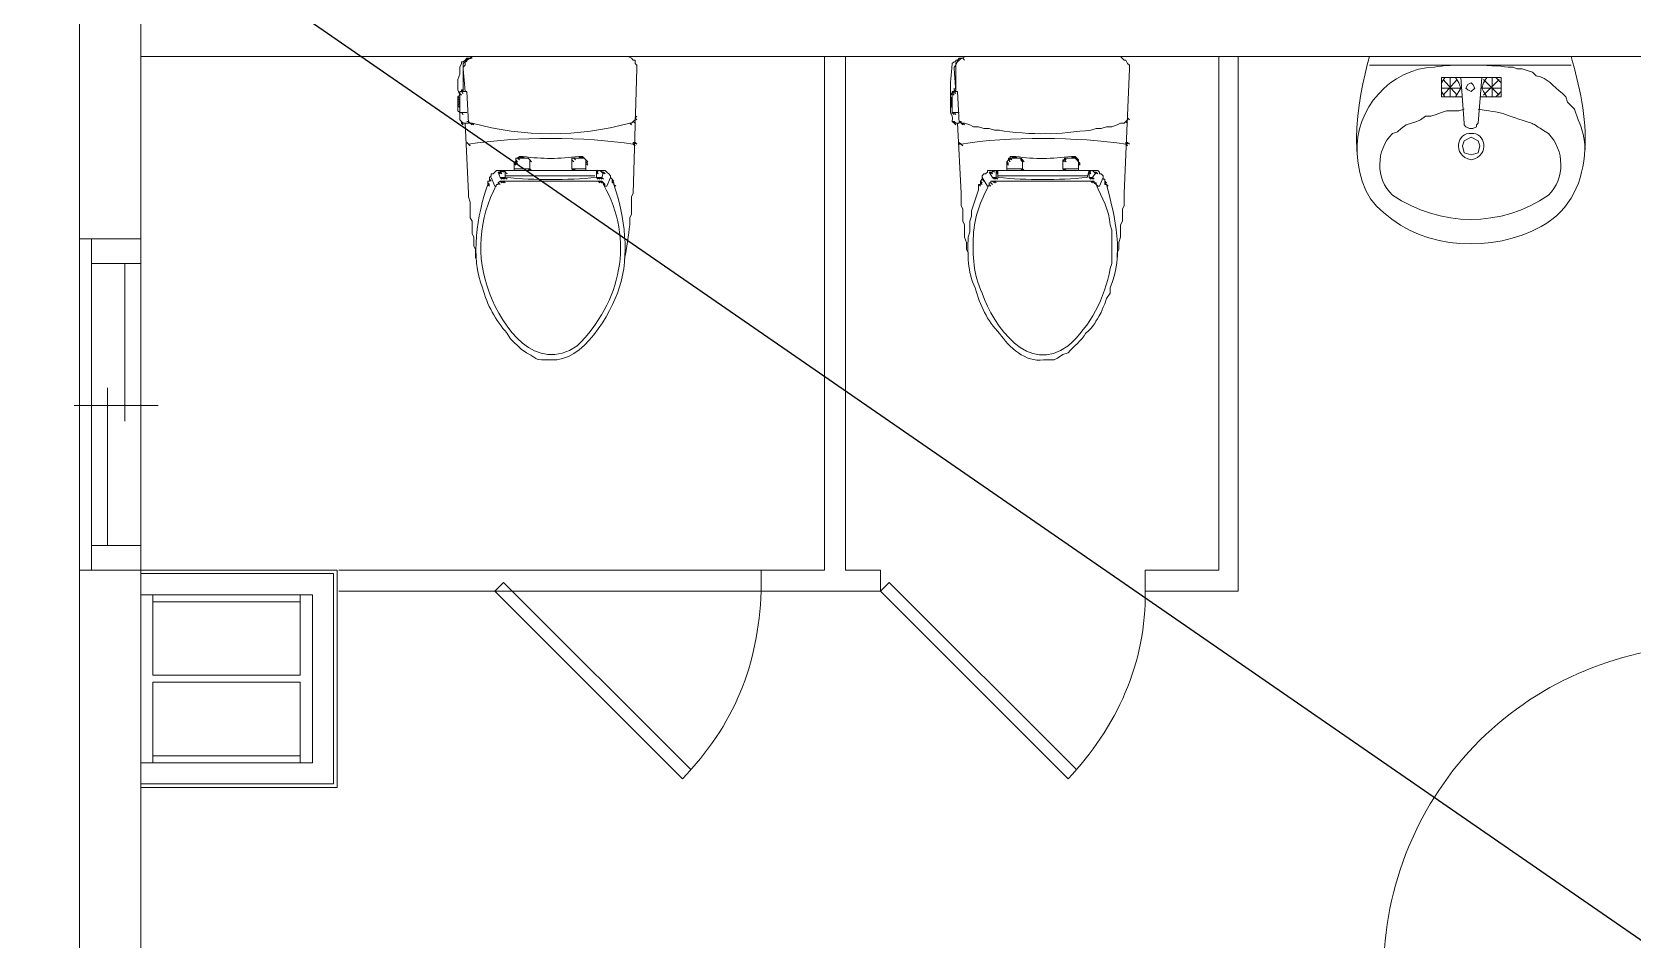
# Model space of a CAD drawing. Header units: millimetres. Extents: x -15161 to 10473752, y -72817 to 33960.
# Drawn here: x -1844.6 to -1457.9, y -16897.1 to -16677.8 of the extents above; entities that cross this region are included whole.
import ezdxf

# ---------------------------------------------------------------- set-up
doc = ezdxf.new("R2010")
doc.units = ezdxf.units.MM
doc.layers.add('PDF_幾何圖形', color=7, linetype='Continuous')

# ---------------------------------------------------------------- blocks, each defined once
blk = doc.blocks.new('拆除後的建築底圖1131126')
at = {"layer": 'PDF_幾何圖形', "lineweight": 0}
for points in [[(9532.68, 3547.11), (9532.68, -46.74), (9448.42, -46.74), (9448.42, 3547.11)], [(9863.78, 3052.15), (9862.51, 3052.15), (9861.66, 3053.42), (9861.66, 3055.53), (9862.51, 3056.81), (9865.05, 3056.81), (9865.89, 3055.53), (9866.32, 3054.26), (9865.89, 3053.42), (9865.05, 3052.15)], [(9868.86, 3053.42), (9868.01, 3053.84), (9867.59, 3054.26), (9868.01, 3055.11), (9868.86, 3055.53), (9869.28, 3055.11), (9869.71, 3054.26)], [(9873.94, 3052.15), (9872.67, 3052.15), (9871.82, 3053.42), (9871.4, 3054.26), (9871.82, 3055.53), (9872.67, 3056.81), (9874.79, 3056.81), (9876.06, 3055.53), (9876.06, 3053.42), (9874.79, 3052.15)], [(9744.38, 3052.99), (9743.95, 3053.42)], [(9626.67, 3040.72), (9626.25, 3041.14)], [(9626.67, 3040.72), (9626.25, 3041.14)], [(9627.1, 3040.29), (9626.67, 3040.72)], [(9667.32, 3040.72), (9666.9, 3041.14)], [(9745.65, 3040.72), (9745.22, 3040.72), (9745.22, 3041.14)], [(9868.86, 3038.18), (9867.16, 3038.6), (9866.74, 3040.29), (9867.16, 3041.56), (9868.86, 3042.41), (9870.55, 3041.56), (9870.98, 3040.29), (9870.55, 3038.6)], [(9640.22, 3037.33), (9639.8, 3037.75)], [(9654.62, 3037.33), (9654.19, 3037.33), (9654.19, 3037.75)], [(9773.17, 3037.33), (9772.75, 3037.75)], [(9773.59, 3036.91), (9773.59, 3037.33), (9774.02, 3036.91), (9773.59, 3037.33), (9773.17, 3037.33)], [(9774.02, 3036.48), (9774.02, 3036.91), (9773.59, 3036.91)], [(9635.56, 3033.94), (9635.14, 3034.36)], [(9658.43, 3031.4), (9658, 3031.82)], [(9754.12, 3031.4), (9753.69, 3031.82)], [(9754.12, 3031.4), (9753.69, 3031.82)], [(9777.83, 3031.4), (9777.4, 3031.82)], [(9750.31, 3030.55), (9749.88, 3030.98)], [(9750.31, 3030.55), (9749.88, 3030.98)], [(9781.21, 3030.55), (9780.79, 3030.98)], [(9781.21, 3030.55), (9780.79, 3030.98)], [(9586.03, 2891.25), (9588.99, 2891.25), (9588.99, 2931.9), (9586.03, 2931.9), (9586.03, 2912.42), (9550.46, 2912.42), (9550.46, 2931.9), (9547.5, 2931.9), (9547.5, 2891.25), (9550.46, 2891.25), (9550.46, 2910.73), (9586.03, 2910.73)], [(9550.46, 2930.21), (9550.46, 2931.9), (9586.03, 2931.9), (9586.03, 2930.21)], [(9550.46, 2891.25), (9550.46, 2892.95), (9586.03, 2892.95), (9586.03, 2891.25)]]:
    blk.add_lwpolyline(points, close=True, dxfattribs=at)
for points in [[(9532.68, 2739.68), (9532.68, 2937.83), (9547.5, 2937.83), (9547.5, 3017.85), (9547.5, 3346.84), (9532.68, 3346.84), (9532.68, 3476.82)], [(9532.68, 3017.85), (9532.68, 3346.84)], [(10161.85, 3073.74), (10161.85, 3103.8), (10173.71, 3103.8), (10173.71, 3073.74), (10173.71, 2828.59), (10048.8, 2828.59), (10048.8, 2840.45), (10161.85, 2840.45), (10161.85, 3061.89), (9941.68, 3061.89), (9941.68, 2840.45), (9963.7, 2840.45), (9963.7, 2828.59), (9929.83, 2828.59), (9929.83, 3061.89), (9547.5, 3061.89)], [(9712.62, 3061.89), (9712.62, 2937.83), (9697.38, 2937.83), (9697.38, 2932.75), (9633.02, 2932.75), (9595.34, 2932.75)], [(9624.55, 3052.57), (9624.13, 3053.84), (9624.13, 3056.38), (9624.55, 3057.65), (9624.55, 3059.35), (9624.98, 3060.19), (9624.98, 3060.62), (9625.4, 3060.62), (9625.83, 3061.04), (9626.25, 3060.62)], [(9625.4, 3052.99), (9624.98, 3053.42), (9625.4, 3052.99), (9624.98, 3053.42), (9624.98, 3053.84), (9625.4, 3053.42), (9625.4, 3060.19)], [(9625.83, 3053.42), (9625.4, 3058.92), (9625.4, 3059.35), (9625.83, 3059.77), (9625.83, 3060.62), (9626.67, 3061.46), (9627.1, 3061.46), (9627.52, 3061.89), (9628.37, 3061.89), (9664.78, 3061.89), (9665.2, 3061.89), (9666.05, 3061.46), (9666.47, 3061.04), (9666.9, 3061.04), (9666.9, 3060.19), (9667.32, 3059.77), (9667.32, 3058.92), (9666.47, 3028.86), (9666.05, 3028.01), (9666.05, 3023.78), (9665.62, 3022.93), (9665.62, 3021.24)], [(9625.83, 3061.04), (9626.25, 3061.46), (9627.52, 3061.46)], [(9717.7, 3061.89), (9717.7, 2937.83), (9726.17, 2937.83), (9726.17, 2932.75), (9697.38, 2932.75)], [(9743.53, 3060.19), (9743.95, 3060.62), (9744.38, 3060.62), (9744.38, 3061.04), (9744.8, 3061.04), (9745.22, 3061.46), (9746.07, 3061.46), (9746.49, 3061.04)], [(9744.8, 3060.62), (9744.38, 3059.77), (9744.38, 3053.42), (9743.95, 3058.92), (9743.95, 3059.35), (9744.38, 3059.77), (9744.38, 3060.19), (9744.8, 3060.62), (9744.8, 3061.04), (9745.22, 3061.04), (9745.65, 3061.46), (9746.07, 3061.46)], [(9783.33, 3013.19), (9783.33, 3014.46), (9783.75, 3015.31), (9783.75, 3017.01), (9784.18, 3018.28), (9784.18, 3021.24), (9784.6, 3022.09), (9784.6, 3025.05), (9785.02, 3025.9), (9785.02, 3028.86), (9786.29, 3058.92), (9786.29, 3059.77), (9785.87, 3060.19), (9785.45, 3061.04), (9785.02, 3061.04), (9784.18, 3061.89), (9783.75, 3061.89), (9746.92, 3061.89)], [(9812.55, 3061.89), (9812.55, 2932.75), (9790.11, 2932.75), (9790.11, 2937.83), (9807.89, 2937.83), (9807.89, 3061.89)], [(9844.3, 3061.89), (9892.99, 3061.89)], [(9892.99, 3059.77), (9844.3, 3059.77)], [(9877.75, 3059.35), (9879.02, 3059.35), (9879.87, 3058.92), (9881.14, 3058.92), (9882.41, 3058.5), (9883.68, 3058.08), (9884.52, 3057.23)], [(9870.98, 3052.15), (9876.06, 3052.15), (9876.06, 3056.81), (9861.66, 3056.81), (9861.66, 3052.15), (9866.74, 3052.15)], [(9865.47, 3052.57), (9862.08, 3056.38)], [(9862.08, 3052.57), (9865.47, 3056.38)], [(9863.78, 3056.81), (9863.78, 3052.15)], [(9871.4, 3056.81), (9870.55, 3045.8), (9870.13, 3045.37), (9870.13, 3044.95), (9869.28, 3044.53), (9868.43, 3044.53), (9867.59, 3044.95), (9867.16, 3045.37), (9867.16, 3045.8), (9866.32, 3056.81)], [(9875.63, 3052.57), (9871.82, 3056.38)], [(9871.82, 3052.57), (9875.63, 3056.38)], [(9873.94, 3056.81), (9873.94, 3052.15)], [(9624.13, 3052.15), (9624.55, 3052.57), (9624.55, 3052.99), (9624.55, 3048.76), (9624.55, 3048.34), (9624.98, 3048.34)], [(9624.13, 3051.72), (9624.13, 3052.15), (9624.55, 3051.72)], [(9624.13, 3051.3), (9624.13, 3051.72), (9624.55, 3051.3)], [(9624.13, 3050.45), (9624.13, 3050.88), (9624.55, 3050.45), (9624.13, 3050.88), (9624.13, 3051.3), (9624.55, 3050.88)], [(9624.55, 3052.99), (9624.98, 3052.57), (9624.55, 3052.99), (9624.98, 3052.57), (9624.55, 3052.99), (9624.98, 3052.57), (9624.55, 3052.99), (9624.55, 3053.42), (9624.98, 3053.42), (9626.25, 3053.42), (9626.67, 3045.8), (9624.98, 3045.8), (9625.4, 3045.37), (9624.98, 3045.8), (9624.98, 3046.22), (9625.4, 3045.8), (9624.98, 3046.22), (9625.4, 3045.8), (9624.98, 3046.22)], [(9625.4, 3054.26), (9625.4, 3053.84), (9624.98, 3053.84), (9625.4, 3053.42)], [(9743.11, 3052.15), (9743.11, 3052.99), (9743.53, 3052.57), (9743.11, 3052.99), (9743.53, 3052.99), (9743.95, 3052.57)], [(9743.11, 3051.72), (9743.11, 3052.15), (9743.53, 3051.72)], [(9743.11, 3051.3), (9743.11, 3051.72), (9743.53, 3051.3)], [(9743.11, 3050.45), (9743.11, 3050.88), (9743.53, 3050.45), (9743.11, 3050.88), (9743.11, 3051.3), (9743.53, 3050.88)], [(9743.53, 3053.42), (9744.8, 3053.42), (9745.22, 3045.8), (9743.95, 3045.8), (9744.38, 3045.37), (9743.95, 3045.8), (9743.95, 3046.22), (9744.38, 3045.8)], [(9743.95, 3052.99), (9743.53, 3053.42), (9743.53, 3052.99), (9743.95, 3052.57), (9743.53, 3052.99), (9743.53, 3048.76), (9743.53, 3048.34), (9743.95, 3047.91)], [(9743.95, 3053.84), (9743.95, 3054.26)], [(9744.38, 3053.42), (9743.95, 3053.84), (9744.38, 3053.42), (9743.95, 3053.84), (9743.95, 3053.42), (9744.38, 3052.99)], [(9866.32, 3054.26), (9861.66, 3054.26)], [(9876.06, 3054.26), (9871.4, 3054.26)], [(9890.88, 3052.99), (9891.72, 3052.15), (9892.15, 3050.88), (9893.84, 3049.18), (9894.69, 3046.64)], [(9624.13, 3050.03), (9624.13, 3050.45), (9624.55, 3050.03), (9624.13, 3050.45), (9624.55, 3050.03)], [(9625.4, 3045.8), (9624.98, 3046.22), (9624.55, 3046.64), (9624.55, 3048.34), (9624.13, 3048.76), (9624.13, 3050.03), (9624.55, 3049.61)], [(9625.4, 3047.91), (9624.98, 3048.34), (9625.4, 3047.91), (9624.98, 3048.34), (9625.4, 3047.91), (9624.98, 3048.34), (9625.4, 3048.34), (9626.25, 3048.34)], [(9666.9, 3047.07), (9667.32, 3047.49)], [(9743.53, 3050.03), (9743.11, 3050.45), (9743.53, 3050.03), (9743.11, 3050.45), (9743.11, 3050.03), (9743.53, 3049.61)], [(9743.95, 3048.34), (9743.53, 3048.34), (9743.95, 3047.91), (9743.53, 3048.34)], [(9744.38, 3047.91), (9743.95, 3048.34), (9744.38, 3047.91), (9743.95, 3048.34), (9745.22, 3048.34)], [(9785.87, 3047.07), (9785.87, 3047.49)], [(9849.81, 3043.26), (9851.08, 3043.68), (9851.92, 3044.53), (9853.19, 3045.37), (9855.73, 3046.22), (9856.58, 3046.64), (9857.85, 3047.49), (9859.12, 3047.49), (9860.39, 3047.91), (9861.66, 3048.34), (9862.93, 3048.76), (9865.89, 3048.76), (9867.16, 3049.18)], [(9625.83, 3045.8), (9626.67, 3028.86), (9626.67, 3028.01), (9627.1, 3026.74), (9627.1, 3022.93), (9627.52, 3022.09), (9627.52, 3021.24), (9627.52, 3019.12), (9627.94, 3018.28), (9627.94, 3016.16), (9628.37, 3015.31), (9628.37, 3013.19)], [(9626.25, 3046.22), (9626.67, 3046.22), (9627.1, 3045.8), (9627.52, 3045.37), (9627.1, 3045.8), (9626.67, 3045.8), (9626.67, 3046.22)], [(9627.1, 3045.8), (9627.52, 3045.8), (9627.94, 3045.37)], [(9666.9, 3045.8), (9666.47, 3046.22), (9666.05, 3045.8), (9665.62, 3045.8), (9666.05, 3045.37)], [(9666.47, 3046.22), (9666.9, 3046.64), (9666.9, 3047.07), (9667.32, 3046.64)], [(9743.95, 3046.22), (9743.53, 3046.22), (9743.95, 3045.8), (9743.53, 3046.22), (9743.95, 3045.8)], [(9744.8, 3045.8), (9745.65, 3028.86), (9745.65, 3025.9), (9746.07, 3025.05), (9746.07, 3022.09), (9746.49, 3021.24), (9746.49, 3018.28), (9746.92, 3017.01), (9746.92, 3015.31), (9747.34, 3014.46), (9747.34, 3013.19)], [(9746.07, 3045.37), (9745.65, 3045.8), (9745.65, 3046.22), (9745.22, 3046.22), (9745.65, 3045.8), (9746.07, 3045.8), (9746.49, 3045.37), (9746.07, 3045.8), (9746.49, 3045.8), (9747.77, 3045.37), (9748.61, 3044.95), (9749.88, 3044.95), (9751.15, 3044.53), (9752.42, 3044.53), (9753.69, 3044.1), (9754.96, 3044.1)], [(9776.98, 3044.1), (9778.25, 3044.53), (9779.52, 3044.53), (9780.79, 3044.95), (9782.06, 3044.95), (9783.33, 3045.37), (9784.18, 3045.8), (9785.02, 3045.8), (9785.45, 3046.22), (9785.87, 3045.8)], [(9785.45, 3046.22), (9785.87, 3046.64), (9785.87, 3047.07), (9786.29, 3046.64)], [(9626.67, 3040.72), (9626.25, 3041.14), (9626.67, 3040.72)], [(9666.9, 3040.72), (9666.47, 3041.14), (9666.9, 3041.14), (9667.32, 3040.72)], [(9666.47, 3041.14), (9666.47, 3040.72), (9666.9, 3040.29), (9666.47, 3040.72)], [(9745.65, 3040.72), (9745.22, 3041.14), (9745.65, 3040.72), (9745.22, 3041.14), (9745.65, 3040.72), (9746.07, 3040.29)], [(9785.87, 3040.72), (9785.45, 3041.14), (9785.87, 3040.72), (9785.45, 3041.14), (9785.87, 3041.14), (9786.29, 3040.72)], [(9785.45, 3041.14), (9785.45, 3040.72), (9785.87, 3040.29)], [(9638.1, 3036.48), (9637.68, 3036.48), (9637.68, 3036.06), (9638.1, 3035.63)], [(9637.68, 3036.06), (9637.68, 3034.79), (9641.07, 3034.79), (9641.49, 3034.36), (9641.07, 3034.79), (9641.49, 3034.36)], [(9641.49, 3034.79), (9641.49, 3036.91), (9641.91, 3036.48), (9641.49, 3036.91), (9641.91, 3036.48), (9641.49, 3036.91), (9641.07, 3037.33), (9638.1, 3037.33)], [(9638.53, 3037.33), (9638.1, 3037.33), (9638.1, 3036.91), (9638.53, 3036.48), (9638.1, 3036.91), (9638.1, 3036.48), (9638.53, 3036.06)], [(9638.95, 3037.75), (9638.53, 3037.33), (9638.95, 3036.91), (9638.53, 3037.33), (9638.95, 3036.91)], [(9639.8, 3037.75), (9639.37, 3037.75), (9639.8, 3037.33), (9639.37, 3037.75), (9639.8, 3037.33), (9639.37, 3037.75), (9638.95, 3037.75), (9639.37, 3037.33), (9638.95, 3037.75), (9639.37, 3037.33)], [(9641.49, 3036.91), (9641.07, 3037.33), (9641.49, 3036.91)], [(9651.65, 3034.79), (9651.65, 3036.91), (9652.08, 3036.48), (9651.65, 3036.91), (9652.08, 3036.48), (9651.65, 3036.91), (9651.65, 3037.33), (9652.08, 3037.33), (9652.5, 3036.91)], [(9654.19, 3037.33), (9653.77, 3037.75), (9654.19, 3037.33), (9653.77, 3037.75), (9654.19, 3037.75), (9654.62, 3037.33), (9652.08, 3037.33)], [(9652.5, 3034.36), (9652.08, 3034.79), (9655.04, 3034.79), (9655.04, 3036.06), (9655.46, 3035.63)], [(9653.77, 3037.75), (9653.35, 3037.75), (9653.77, 3037.33), (9653.35, 3037.75), (9653.77, 3037.33), (9653.35, 3037.75)], [(9655.04, 3036.06), (9655.04, 3036.48), (9655.46, 3036.06), (9655.04, 3036.48), (9655.04, 3036.91), (9655.46, 3036.48), (9655.04, 3036.91), (9654.62, 3037.33), (9655.04, 3036.91)], [(9655.04, 3036.91), (9654.62, 3037.33), (9655.04, 3036.91)], [(9760.04, 3036.91), (9760.04, 3037.33), (9760.47, 3036.91), (9760.04, 3037.33), (9757.08, 3037.33), (9757.08, 3036.91), (9757.5, 3036.48), (9757.08, 3036.91), (9756.66, 3036.48), (9757.08, 3036.06), (9756.66, 3036.48), (9756.66, 3036.06), (9757.08, 3035.63)], [(9756.66, 3036.06), (9756.66, 3034.79), (9760.04, 3034.79), (9760.47, 3034.36), (9760.04, 3034.79), (9760.47, 3034.36), (9760.04, 3034.79), (9760.47, 3034.79), (9760.89, 3034.36), (9760.47, 3034.79), (9760.47, 3036.91), (9760.89, 3036.48), (9760.47, 3036.91), (9760.04, 3036.91), (9760.47, 3036.48)], [(9757.93, 3037.75), (9757.5, 3037.75), (9757.5, 3037.33), (9757.93, 3036.91), (9757.5, 3037.33), (9757.08, 3037.33), (9757.5, 3036.91)], [(9758.35, 3037.33), (9757.93, 3037.75), (9758.35, 3037.33), (9757.93, 3037.75), (9758.35, 3037.75), (9758.77, 3037.33), (9758.35, 3037.75), (9758.77, 3037.33), (9758.35, 3037.75), (9758.77, 3037.75), (9759.2, 3037.33)], [(9770.21, 3036.91), (9770.63, 3036.91), (9771.05, 3036.48), (9770.63, 3036.91), (9770.63, 3037.33), (9771.05, 3036.91)], [(9770.21, 3034.79), (9770.21, 3036.91), (9770.63, 3036.48)], [(9770.63, 3034.36), (9770.21, 3034.79), (9770.63, 3034.79), (9771.05, 3034.36), (9770.63, 3034.79), (9771.05, 3034.36), (9770.63, 3034.79), (9774.02, 3034.79), (9774.02, 3036.06), (9774.44, 3035.63)], [(9773.17, 3037.75), (9772.75, 3037.75), (9773.17, 3037.33), (9773.17, 3037.75), (9773.59, 3037.33), (9770.63, 3037.33)], [(9772.75, 3037.75), (9772.32, 3037.75), (9772.75, 3037.33), (9772.32, 3037.75), (9772.75, 3037.33), (9772.32, 3037.75)], [(9774.02, 3036.06), (9774.02, 3036.48), (9774.44, 3036.06), (9774.02, 3036.48)], [(9631.75, 3032.25), (9631.75, 3031.82), (9631.33, 3031.82), (9631.33, 3031.4), (9631.75, 3030.98)], [(9637.68, 3034.36), (9633.45, 3034.36), (9632.6, 3033.52), (9632.18, 3033.52), (9632.18, 3033.09), (9631.75, 3032.67), (9631.75, 3032.25), (9632.18, 3031.82)], [(9632.18, 3032.67), (9633.02, 3030.55), (9633.45, 3030.55)], [(9633.45, 3030.98), (9633.87, 3030.98), (9633.87, 3031.4), (9634.29, 3030.98), (9633.87, 3031.4), (9634.29, 3031.82), (9634.72, 3031.4), (9634.29, 3031.82), (9634.72, 3031.82), (9635.14, 3031.4), (9634.72, 3031.82), (9635.14, 3031.4), (9634.72, 3031.82), (9635.14, 3031.4), (9634.72, 3031.82), (9635.14, 3031.82), (9635.56, 3031.4)], [(9634.29, 3033.94), (9633.87, 3033.94), (9634.29, 3033.52), (9633.87, 3033.94), (9634.29, 3033.52), (9633.87, 3033.94), (9634.29, 3033.52), (9633.87, 3033.94), (9634.29, 3033.52), (9633.87, 3033.94), (9634.29, 3033.52), (9633.87, 3033.94), (9634.29, 3032.67), (9634.72, 3032.25), (9634.29, 3032.67), (9634.72, 3032.25), (9634.29, 3032.67), (9634.72, 3032.25), (9634.29, 3032.67), (9634.72, 3032.25), (9634.29, 3032.67), (9634.72, 3032.67), (9635.14, 3032.25), (9634.72, 3032.67), (9635.14, 3032.25)], [(9634.72, 3034.36), (9634.29, 3034.36), (9634.72, 3033.94)], [(9634.29, 3034.36), (9634.29, 3033.94), (9634.72, 3033.52)], [(9635.14, 3033.94), (9634.72, 3034.36), (9635.14, 3034.36), (9635.56, 3033.94)], [(9634.72, 3032.67), (9635.14, 3032.67), (9635.56, 3032.25), (9635.14, 3032.67), (9635.56, 3032.67), (9635.99, 3032.25), (9635.56, 3032.67), (9635.99, 3032.25), (9635.56, 3032.67), (9635.99, 3032.25), (9635.56, 3032.67), (9635.99, 3032.25), (9635.56, 3032.67), (9635.56, 3033.94), (9635.99, 3033.52), (9635.56, 3033.94), (9635.99, 3033.52)], [(9635.56, 3033.94), (9635.14, 3034.36), (9635.56, 3033.94)], [(9635.56, 3033.09), (9657.16, 3033.09)], [(9637.68, 3034.79), (9637.68, 3034.36), (9655.04, 3034.36), (9655.04, 3034.79)], [(9641.07, 3034.79), (9641.49, 3034.79), (9641.91, 3034.36), (9641.49, 3034.79), (9641.91, 3034.36)], [(9652.08, 3034.79), (9651.65, 3034.79), (9652.08, 3034.36), (9651.65, 3034.79), (9652.08, 3034.36), (9651.65, 3034.79), (9652.08, 3034.36)], [(9655.04, 3034.36), (9659.7, 3034.36), (9660.12, 3033.94), (9660.54, 3033.52), (9660.97, 3033.09)], [(9657.58, 3034.36), (9657.58, 3032.67), (9658, 3032.25), (9657.58, 3032.67), (9658, 3032.25), (9657.58, 3032.67), (9658, 3032.25), (9657.58, 3032.67), (9657.58, 3033.94), (9658, 3033.52), (9657.58, 3033.94), (9658, 3033.52)], [(9657.58, 3033.94), (9657.58, 3034.36), (9658, 3033.94), (9657.58, 3034.36), (9658, 3033.94), (9657.58, 3034.36), (9658.43, 3034.36), (9658.85, 3033.94), (9658.43, 3034.36), (9658.85, 3034.36), (9658.85, 3033.94), (9659.27, 3033.52), (9658.85, 3033.94), (9659.27, 3033.94), (9659.7, 3033.52), (9659.27, 3033.94), (9659.7, 3033.52), (9659.27, 3033.94), (9659.7, 3033.52), (9659.27, 3033.94), (9659.7, 3033.52), (9659.27, 3033.94), (9659.7, 3033.52)], [(9659.27, 3033.94), (9658.85, 3032.67), (9659.27, 3032.25), (9658.85, 3032.67), (9659.27, 3032.25), (9658.85, 3032.67), (9659.27, 3032.25), (9658.85, 3032.67), (9659.27, 3032.25), (9658.85, 3032.67), (9658.43, 3032.67), (9658.85, 3032.25), (9658.43, 3032.67), (9658, 3032.67), (9658.43, 3032.25), (9658, 3032.67), (9658.43, 3032.25)], [(9658.85, 3031.4), (9658.43, 3031.82), (9658, 3031.82), (9658.43, 3031.4)], [(9660.97, 3032.67), (9660.12, 3030.55), (9659.7, 3030.55), (9659.27, 3030.98), (9659.27, 3031.4), (9658.85, 3031.82), (9658.43, 3031.82), (9658.85, 3031.4), (9658.43, 3031.82), (9658.85, 3031.4), (9658.43, 3031.82)], [(9658.85, 3031.82), (9658.85, 3031.4), (9659.27, 3031.4), (9659.7, 3030.98)], [(9660.54, 3033.52), (9660.97, 3033.09), (9660.97, 3032.67), (9661.81, 3031.82)], [(9661.39, 3032.25), (9661.39, 3031.82), (9661.81, 3031.4)], [(9661.39, 3031.82), (9661.39, 3031.4), (9661.81, 3031.4), (9661.81, 3030.98), (9662.24, 3030.55), (9661.81, 3030.98), (9662.24, 3030.55), (9661.81, 3030.98), (9662.24, 3030.55), (9661.81, 3030.98), (9662.24, 3030.55), (9661.81, 3030.98), (9662.24, 3030.55)], [(9750.73, 3032.25), (9750.31, 3031.82), (9750.73, 3031.4)], [(9750.31, 3031.82), (9750.31, 3031.4), (9750.73, 3030.98)], [(9756.66, 3034.36), (9752, 3034.36), (9752, 3033.94), (9751.58, 3033.52), (9751.15, 3033.52), (9750.73, 3033.09), (9750.73, 3032.25), (9751.15, 3031.82)], [(9750.73, 3032.67), (9752, 3030.55), (9752.42, 3030.55)], [(9752.42, 3033.94), (9753.27, 3032.67), (9753.69, 3032.25), (9753.27, 3032.67), (9753.69, 3032.25), (9753.27, 3032.67), (9753.69, 3032.25), (9753.27, 3032.67), (9753.69, 3032.25), (9753.27, 3032.67), (9753.69, 3032.25), (9753.27, 3032.67), (9753.69, 3032.67), (9754.12, 3032.25), (9753.69, 3032.67), (9754.12, 3032.67), (9754.54, 3032.25), (9754.12, 3032.67), (9754.54, 3032.25), (9754.12, 3032.67), (9754.54, 3032.25), (9754.12, 3032.67), (9754.54, 3032.25), (9754.12, 3032.67), (9754.54, 3032.25), (9754.12, 3032.67), (9754.12, 3033.94), (9754.54, 3033.52), (9754.12, 3033.94), (9754.54, 3033.52)], [(9752.85, 3033.94), (9752.42, 3033.94), (9752.85, 3033.52), (9752.42, 3033.94), (9752.85, 3033.52), (9752.42, 3033.94), (9752.85, 3033.52), (9752.42, 3033.94), (9752.85, 3033.52)], [(9754.12, 3033.94), (9754.12, 3034.36), (9754.54, 3033.94), (9754.12, 3034.36), (9754.54, 3033.94), (9754.12, 3034.36), (9753.27, 3034.36), (9753.69, 3033.94), (9753.27, 3034.36), (9753.27, 3033.94), (9752.85, 3033.94), (9753.27, 3033.52), (9752.85, 3033.94), (9753.27, 3033.52)], [(9753.27, 3031.82), (9752.85, 3031.82), (9752.85, 3031.4), (9753.27, 3030.98)], [(9753.69, 3031.82), (9753.27, 3031.82), (9753.69, 3031.4)], [(9753.27, 3031.82), (9753.69, 3031.4)], [(9753.69, 3031.82), (9754.12, 3031.4)], [(9753.69, 3031.82), (9754.12, 3031.4)], [(9753.69, 3031.82), (9754.12, 3031.4)], [(9754.54, 3033.09), (9776.13, 3033.09)], [(9756.66, 3034.79), (9756.66, 3034.36), (9774.02, 3034.36), (9774.02, 3034.79)], [(9774.02, 3034.36), (9778.67, 3034.36), (9779.1, 3033.94), (9779.1, 3033.52), (9779.52, 3033.52), (9779.94, 3033.09), (9779.94, 3032.25), (9780.37, 3032.25), (9780.37, 3031.82), (9780.79, 3031.4)], [(9777.4, 3034.36), (9778.25, 3033.52), (9777.83, 3033.94), (9778.25, 3033.94), (9778.67, 3033.52), (9778.25, 3033.94), (9778.67, 3033.52), (9778.25, 3033.94), (9778.67, 3033.52), (9778.25, 3033.94), (9778.67, 3033.52), (9778.25, 3033.94), (9777.4, 3032.67), (9777.83, 3032.25), (9777.4, 3032.67), (9777.83, 3032.25), (9777.4, 3032.67), (9777.83, 3032.25), (9777.4, 3032.67), (9777.83, 3032.25), (9777.4, 3032.67), (9777.83, 3032.25), (9777.4, 3032.67), (9776.98, 3032.67), (9777.4, 3032.25), (9776.98, 3032.67), (9776.56, 3032.67), (9776.98, 3032.25), (9776.56, 3032.67), (9776.98, 3032.25), (9776.56, 3032.67), (9776.98, 3032.25), (9776.56, 3032.67), (9776.98, 3032.25), (9776.56, 3032.67), (9776.98, 3032.25), (9776.56, 3032.67), (9776.56, 3033.94), (9776.98, 3033.52), (9776.56, 3033.94), (9776.98, 3033.52)], [(9776.56, 3033.94), (9776.56, 3034.36), (9776.98, 3033.94), (9776.56, 3034.36), (9776.98, 3033.94), (9776.56, 3034.36), (9777.4, 3034.36), (9777.83, 3033.94), (9777.4, 3034.36), (9777.83, 3033.94), (9778.25, 3033.52)], [(9779.94, 3032.67), (9779.1, 3030.55), (9778.67, 3030.55), (9778.25, 3030.98), (9778.25, 3031.4), (9777.83, 3031.4), (9777.4, 3031.82), (9776.98, 3031.82), (9777.4, 3031.4), (9776.98, 3031.82), (9777.4, 3031.4), (9776.98, 3031.82), (9777.4, 3031.4), (9776.98, 3031.82)], [(9777.4, 3031.82), (9777.83, 3031.82), (9777.83, 3031.4), (9778.25, 3030.98)], [(9780.37, 3031.82), (9780.37, 3031.4), (9780.79, 3030.98), (9781.21, 3030.55), (9780.79, 3030.98), (9780.37, 3030.98), (9780.37, 3031.4)], [(9631.33, 3031.4), (9631.33, 3030.98), (9631.75, 3030.55), (9631.33, 3030.98), (9631.75, 3030.55), (9631.33, 3030.98), (9631.75, 3030.55), (9631.33, 3030.98), (9631.75, 3030.55), (9631.33, 3030.98), (9631.75, 3030.55)], [(9750.31, 3031.4), (9750.31, 3030.98), (9749.88, 3030.98), (9750.31, 3030.55), (9749.88, 3030.98), (9749.88, 3029.71), (9748.19, 3024.63), (9748.19, 3023.36), (9747.77, 3022.09), (9747.77, 3019.55), (9747.34, 3018.28)], [(9749.88, 3030.98), (9750.31, 3030.55)], [(9749.88, 3030.98), (9750.31, 3030.55)], [(9752.85, 3031.4), (9752.42, 3031.4), (9752.42, 3030.98), (9752.85, 3030.55)], [(9780.79, 3030.98), (9781.21, 3030.55)], [(9780.79, 3030.98), (9781.21, 3030.55)], [(9781.64, 3021.24), (9782.06, 3019.97), (9782.06, 3011.92), (9781.64, 3010.65)], [(9532.68, 2937.83), (9532.68, 3017.85), (9547.5, 3017.85)], [(9535.64, 3017.85), (9535.64, 2937.83)], [(9547.5, 3011.92), (9535.64, 3011.92)], [(9543.69, 3011.92), (9543.69, 2973.82)], [(9779.52, 3000.07), (9779.94, 3001.34), (9780.37, 3002.19), (9780.79, 3003.46), (9781.64, 3004.73), (9781.64, 3006)], [(9635.99, 2994.99), (9636.83, 2993.72), (9639.37, 2991.18), (9640.64, 2990.33)], [(9765.55, 2988.64), (9768.09, 2988.64), (9768.94, 2989.06), (9770.21, 2989.91), (9771.48, 2990.33)], [(9539.45, 2943.76), (9539.45, 2981.86)], [(9551.73, 2977.63), (9531.41, 2977.63)], [(9547.5, 2943.76), (9535.64, 2943.76)], [(9547.5, 2885.33), (9594.92, 2885.33), (9594.92, 2911.58), (9594.92, 2937.83), (9547.5, 2937.83), (9547.5, 2739.68), (9532.68, 2739.68), (9532.68, 2659.65)], [(9547.5, 2886.17), (9594.07, 2886.17), (9594.07, 2911.58), (9594.07, 2936.98), (9547.5, 2936.98)], [(9595.34, 2937.83), (9633.02, 2937.83), (9697.38, 2937.83)], [(9678.33, 2887.44), (9633.02, 2932.75), (9635.14, 2934.87), (9680.44, 2889.56)], [(9771.48, 2887.44), (9726.17, 2932.75), (9728.29, 2934.87), (9773.59, 2889.56)]]:
    blk.add_lwpolyline(points, dxfattribs=at)
for points in [[(9658, 3032.67), (9657.58, 3032.67), (9658, 3032.25), (9657.58, 3032.67, -0.044955), (9635.56, 3032.67), (9635.56, 3034.36)], [(9754.54, 3034.36), (9754.54, 3032.67, 0.046083), (9776.13, 3032.67), (9776.56, 3034.36)], [(9847.69, 2840.45, -0.199564), (9870.98, 2896.76, -0.195591), (9926.44, 2919.62), (9926.44, 2840.45), (9923.48, 2840.45), (9923.48, 2919.62)]]:
    blk.add_lwpolyline(points, format="xyb", dxfattribs=at)
blk.add_arc((9646.57, 3115.75), 72.5, 254.7636, 285.2364, dxfattribs=at)
for points in [[(9625.4, 3060.19), (9625.98, 3060.85), (9626.71, 3061.34), (9627.52, 3061.46)], [(9743.11, 3052.57), (9742.93, 3055.97), (9743.29, 3057.19), (9743.53, 3060.19)], [(9744.8, 3060.62), (9745.38, 3061.27), (9746.11, 3061.77), (9746.92, 3061.89)], [(9847.69, 3024.2), (9837.68, 3031.62), (9841.43, 3051.82), (9844.3, 3061.89)], [(9841.34, 3038.6), (9840.67, 3049.11), (9849.37, 3059.07), (9859.97, 3059.35)], [(9859.97, 3059.35), (9863.74, 3060.14), (9873.78, 3059.86), (9877.75, 3059.35)], [(9892.99, 3061.89), (9896.87, 3048.49), (9900.45, 3029.11), (9885.79, 3020.82)], [(9884.52, 3057.23), (9887.56, 3056.67), (9888.43, 3054.82), (9890.88, 3052.99)], [(9743.53, 3046.22), (9743.68, 3048.82), (9742.93, 3046.95), (9743.11, 3050.03)], [(9870.55, 3049.18), (9875.01, 3048.33), (9874.33, 3049.02), (9879.44, 3047.07)], [(9754.96, 3044.1), (9757.62, 3043.53), (9763.18, 3043.15), (9765.97, 3043.26)], [(9765.97, 3043.26), (9769.27, 3043.15), (9773.64, 3043.8), (9776.98, 3044.1)], [(9849.81, 3028.44), (9845.68, 3032.22), (9845.85, 3039.45), (9849.81, 3043.26)], [(9868.86, 3036.91), (9864.05, 3038.01), (9865.53, 3043.8), (9868.86, 3043.26)], [(9868.86, 3043.26), (9872.17, 3043.8), (9873.66, 3038.01), (9868.86, 3036.91)], [(9879.44, 3047.07), (9885.05, 3045.23), (9882.87, 3046.22), (9887.49, 3043.26)], [(9887.49, 3043.26), (9891.44, 3039.45), (9891.62, 3032.22), (9887.49, 3028.44)], [(9894.69, 3046.64), (9895.76, 3044.12), (9896.25, 3042.2), (9896.38, 3039.45)], [(9666.47, 3040.72), (9655.12, 3042.54), (9637.98, 3042.56), (9626.67, 3040.72)], [(9785.45, 3040.72), (9774.21, 3042.5), (9756.8, 3042.6), (9745.65, 3040.72)], [(9653.35, 3037.75), (9648.55, 3037.19), (9644.62, 3037.07), (9639.8, 3037.75)], [(9772.32, 3037.75), (9767.48, 3037.22), (9763.64, 3037.04), (9758.77, 3037.75)], [(9658, 3031.82), (9650.38, 3031.82), (9642.76, 3031.82), (9635.14, 3031.82)], [(9776.98, 3031.82), (9769.22, 3031.82), (9761.46, 3031.82), (9753.69, 3031.82)], [(9631.33, 3030.98), (9628.72, 3023.72), (9627.07, 3013.28), (9630.06, 3006)], [(9633.45, 3030.98), (9629.12, 3022.62), (9628.32, 3013.63), (9631.75, 3004.73)], [(9659.27, 3030.98), (9666.9, 3017.65), (9663.51, 3002.45), (9652.92, 2992.02)], [(9663.08, 3006), (9665.7, 3014.11), (9664.37, 3022.93), (9661.81, 3030.98)], [(9752.42, 3030.98), (9750.34, 3026.76), (9748.89, 3023.51), (9748.61, 3018.7)], [(9778.25, 3030.98), (9779.61, 3027.91), (9781.54, 3024.7), (9781.64, 3021.24)], [(9781.64, 3006), (9785.1, 3014.01), (9782.84, 3022.97), (9780.79, 3030.98)], [(9887.49, 3028.44), (9876.15, 3020.48), (9861.4, 3020.67), (9849.81, 3028.44)], [(9885.79, 3020.82), (9874.08, 3014.49), (9857.78, 3015.06), (9847.69, 3024.2)], [(9665.62, 3021.24), (9665.27, 3018.84), (9664.96, 3015.45), (9664.35, 3013.19)], [(9747.34, 3018.28), (9747.26, 3014.06), (9747.16, 3009.85), (9749.04, 3006)], [(9748.61, 3018.7), (9748.48, 3013.52), (9748.48, 3009.51), (9750.73, 3004.73)], [(9781.64, 3010.65), (9780.46, 3003.58), (9776.86, 2996.72), (9771.48, 2992.02)], [(9630.06, 3006), (9631.15, 3001.86), (9633.27, 2998.19), (9635.99, 2994.99)], [(9631.75, 3004.73), (9634.85, 2996.51), (9642.89, 2985), (9652.92, 2992.02)], [(9646.57, 2988.64), (9654.29, 2987.9), (9661.05, 2999.7), (9663.08, 3006)], [(9749.04, 3006), (9750.23, 3001.83), (9751.91, 2998.02), (9754.96, 2994.99)], [(9750.73, 3004.73), (9753.5, 2996.77), (9761.9, 2984.78), (9771.48, 2992.02)], [(9775.71, 2994.99), (9778.22, 2997.24), (9777.82, 2997.59), (9779.52, 3000.07)], [(9754.96, 2994.99), (9757.15, 2991.71), (9761.29, 2987.94), (9765.55, 2988.64)], [(9771.48, 2990.33), (9772.7, 2991.71), (9774.94, 2993.42), (9775.71, 2994.99)], [(9640.64, 2990.33), (9644.14, 2988.52), (9642.19, 2988.59), (9646.57, 2988.64)], [(9697.38, 2932.75), (9696.68, 2914.89), (9690.84, 2900.36), (9678.33, 2887.44)], [(9790.11, 2932.75), (9790.51, 2915.82), (9783.12, 2899.5), (9771.48, 2887.44)]]:
    blk.add_open_spline(points, degree=3, dxfattribs=at)

msp = doc.modelspace()

# ---------------------------------------------------------------- linework, layer by layer
at = {"color": 230}
msp.add_line((-2764.4316, -15993.257), (3296.1753, -20179.8481), dxfattribs=at)

# ---------------------------------------------------------------- block references
at = {"color": 30}
msp.add_blockref('拆除後的建築底圖1131126', (-11365.8362, -19745.5675), dxfattribs=at)

doc.saveas('drawing.dxf')
